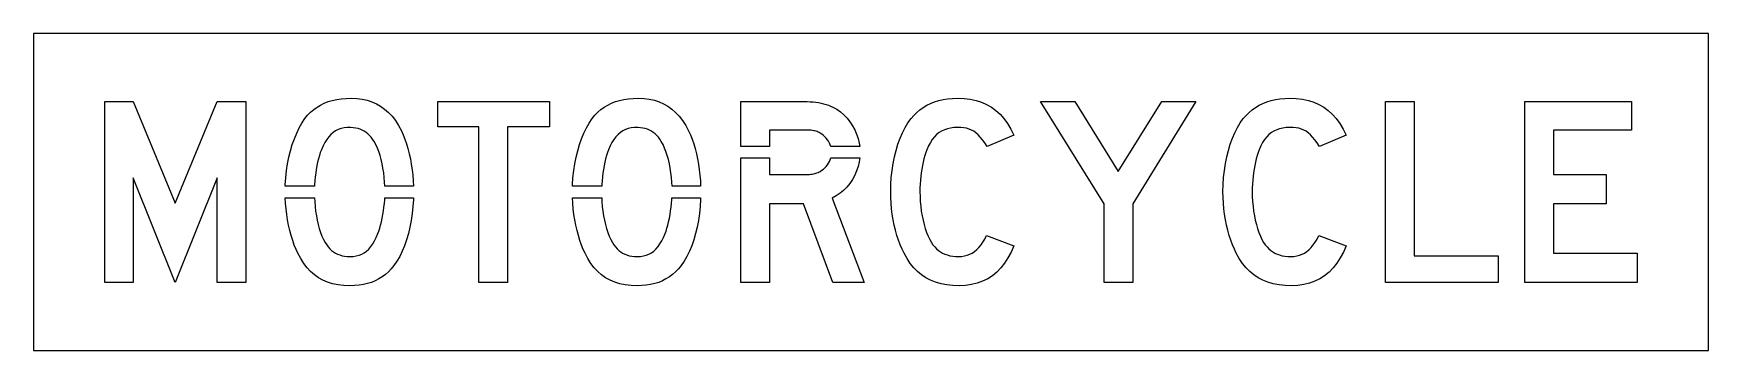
# Model space of a CAD drawing. Extents: x 0 to 74, y 0 to 14.
import ezdxf

# ---------------------------------------------------------------- set-up
doc = ezdxf.new("R2010")
doc.units = 0
doc.layers.add('CUT', color=7, linetype='Continuous')
doc.layers.add('OUTSIDE', color=1, linetype='Continuous')

msp = doc.modelspace()

# ---------------------------------------------------------------- linework, layer by layer
at = {"layer": 'CUT'}
for points in [[(15.4032, 8.2456), (15.3592, 8.4328), (15.3096, 8.612), (15.2536, 8.7824), (15.1912, 8.9424), (15.1232, 9.0928), (15.0488, 9.2312), (14.984, 9.332), (14.9168, 9.4216), (14.8472, 9.5016), (14.7728, 9.5728), (14.6952, 9.6344), (14.6136, 9.688), (14.5272, 9.7328), (14.4352, 9.7704), (14.3384, 9.8), (14.2352, 9.8232), (14.1256, 9.8392), (14.0096, 9.8488), (13.86, 9.8488), (13.7192, 9.8352), (13.5872, 9.8064), (13.4632, 9.7632), (13.3472, 9.7048), (13.2384, 9.6312), (13.136, 9.5432), (13.0408, 9.4392), (12.952, 9.32), (12.8688, 9.1848), (12.7912, 9.0336), (12.7184, 8.8664), (12.6712, 8.7424), (12.628, 8.6088), (12.588, 8.4664), (12.5512, 8.3168), (12.5192, 8.1608), (12.4904, 8), (12.4664, 7.8352), (12.4464, 7.6672), (12.4304, 7.4968), (12.4192, 7.3264), (12.416, 7.251), (11.1242, 7.251), (11.1256, 7.3128), (11.1464, 7.6328), (11.18, 7.9448), (11.2256, 8.248), (11.284, 8.5416), (11.3536, 8.8248), (11.4344, 9.096), (11.5264, 9.3544), (11.628, 9.5992), (11.7392, 9.8296), (11.86, 10.044), (11.9888, 10.2424), (12.112, 10.3896), (12.2424, 10.5232), (12.38, 10.6432), (12.5264, 10.7496), (12.6816, 10.8424), (12.8448, 10.9232), (13.0184, 10.9904), (13.2008, 11.0448), (13.3944, 11.0872), (13.5976, 11.1168), (13.812, 11.1344), (14.0384, 11.14), (14.284, 11.1312), (14.5184, 11.1024), (14.74, 11.0552), (14.9496, 10.9872), (15.1488, 10.9), (15.336, 10.7928), (15.5136, 10.6648), (15.6808, 10.5168), (15.8384, 10.3472), (15.9864, 10.156), (16.1248, 9.9432), (16.256, 9.7088), (16.3368, 9.5272), (16.412, 9.3336), (16.4808, 9.1296), (16.5432, 8.9152), (16.5992, 8.6928), (16.6488, 8.4632), (16.6904, 8.2264), (16.7256, 7.9848), (16.7528, 7.7392), (16.7728, 7.4896), (16.7842, 7.251), (15.5204, 7.251), (15.512, 7.4272), (15.4944, 7.6408), (15.4704, 7.8488), (15.44, 8.0504)], [(28.0912, 8.2456), (28.0472, 8.4328), (27.9976, 8.612), (27.9416, 8.7824), (27.8792, 8.9424), (27.8112, 9.0928), (27.7368, 9.2312), (27.672, 9.332), (27.6048, 9.4216), (27.5352, 9.5016), (27.4608, 9.5728), (27.3832, 9.6344), (27.3016, 9.688), (27.2152, 9.7328), (27.1232, 9.7704), (27.0264, 9.8), (26.9232, 9.8232), (26.8136, 9.8392), (26.6976, 9.8488), (26.548, 9.8488), (26.4072, 9.8352), (26.2752, 9.8064), (26.1512, 9.7632), (26.0352, 9.7048), (25.9264, 9.6312), (25.824, 9.5432), (25.7288, 9.4392), (25.64, 9.32), (25.5568, 9.1848), (25.4792, 9.0336), (25.4064, 8.8664), (25.3592, 8.7424), (25.316, 8.6088), (25.276, 8.4664), (25.2392, 8.3168), (25.2072, 8.1608), (25.1784, 8), (25.1544, 7.8352), (25.1344, 7.6672), (25.1184, 7.4968), (25.1072, 7.3264), (25.104, 7.251), (23.8122, 7.251), (23.8136, 7.3128), (23.8344, 7.6328), (23.868, 7.9448), (23.9136, 8.248), (23.972, 8.5416), (24.0416, 8.8248), (24.1224, 9.096), (24.2144, 9.3544), (24.316, 9.5992), (24.4272, 9.8296), (24.548, 10.044), (24.6768, 10.2424), (24.8, 10.3896), (24.9304, 10.5232), (25.068, 10.6432), (25.2144, 10.7496), (25.3696, 10.8424), (25.5328, 10.9232), (25.7064, 10.9904), (25.8888, 11.0448), (26.0824, 11.0872), (26.2856, 11.1168), (26.5, 11.1344), (26.7264, 11.14), (26.972, 11.1312), (27.2064, 11.1024), (27.428, 11.0552), (27.6376, 10.9872), (27.8368, 10.9), (28.024, 10.7928), (28.2016, 10.6648), (28.3688, 10.5168), (28.5264, 10.3472), (28.6744, 10.156), (28.8128, 9.9432), (28.944, 9.7088), (29.0248, 9.5272), (29.1, 9.3336), (29.1688, 9.1296), (29.2312, 8.9152), (29.2872, 8.6928), (29.3368, 8.4632), (29.3784, 8.2264), (29.4136, 7.9848), (29.4408, 7.7392), (29.4608, 7.4896), (29.4722, 7.251), (28.2084, 7.251), (28.2, 7.4272), (28.1824, 7.6408), (28.1584, 7.8488), (28.128, 8.0504)], [(42.5544, 3.4616), (42.3608, 3.3016), (42.1544, 3.1664), (41.9328, 3.056), (41.6968, 2.9704), (41.4472, 2.9088), (41.1816, 2.872), (40.9016, 2.86), (40.6152, 2.8688), (40.3464, 2.8976), (40.0936, 2.9448), (39.8568, 3.0128), (39.6352, 3.1), (39.428, 3.2072), (39.2344, 3.3352), (39.0552, 3.4832), (38.888, 3.6528), (38.7336, 3.844), (38.5912, 4.0568), (38.4592, 4.2912), (38.3712, 4.4728), (38.2888, 4.6664), (38.2136, 4.8704), (38.1448, 5.0848), (38.0824, 5.3072), (38.028, 5.5368), (37.9808, 5.7736), (37.9416, 6.0152), (37.9104, 6.2608), (37.888, 6.5104), (37.8744, 6.7616), (37.8696, 7.0144), (37.8768, 7.3296), (37.8976, 7.6432), (37.9312, 7.9528), (37.9784, 8.2568), (38.0376, 8.552), (38.1088, 8.8384), (38.1912, 9.1128), (38.2856, 9.3744), (38.3912, 9.6192), (38.5064, 9.8472), (38.6328, 10.0552), (38.768, 10.2424), (38.892, 10.384), (39.0232, 10.5136), (39.1632, 10.6312), (39.312, 10.7368), (39.4688, 10.8304), (39.6352, 10.912), (39.8096, 10.9816), (39.9928, 11.0384), (40.1856, 11.0832), (40.3864, 11.1144), (40.5976, 11.1336), (40.8176, 11.14), (41.1096, 11.1296), (41.3848, 11.0976), (41.6416, 11.044), (41.8832, 10.968), (42.1088, 10.8688), (42.3192, 10.7472), (42.516, 10.6024), (42.6992, 10.4336), (42.8696, 10.24), (43.0288, 10.0224), (43.1776, 9.78), (43.3152, 9.512), (42.1368, 9.0072), (42.028, 9.1648), (41.9256, 9.3032), (41.828, 9.4232), (41.732, 9.5248), (41.6368, 9.6104), (41.54, 9.6808), (41.44, 9.7368), (41.3344, 9.7808), (41.2208, 9.812), (41.0984, 9.8336), (40.9648, 9.8456), (40.8176, 9.8488), (40.6608, 9.8432), (40.5128, 9.8248), (40.3736, 9.7944), (40.2432, 9.7504), (40.1208, 9.6928), (40.0072, 9.6208), (39.9, 9.5344), (39.8008, 9.4336), (39.708, 9.316), (39.6224, 9.1832), (39.5432, 9.0336), (39.4696, 8.8664), (39.4224, 8.7432), (39.3792, 8.6104), (39.3392, 8.4704), (39.3024, 8.324), (39.2704, 8.1712), (39.2416, 8.0144), (39.2176, 7.8528), (39.1976, 7.688), (39.1816, 7.5208), (39.1704, 7.352), (39.1632, 7.1832), (39.1608, 7.0144), (39.1656, 6.7968), (39.1768, 6.5808), (39.1968, 6.3672), (39.2232, 6.1576), (39.2576, 5.9528), (39.2984, 5.7544), (39.3448, 5.564), (39.3984, 5.3816), (39.4576, 5.2104), (39.5216, 5.0496), (39.592, 4.9024), (39.6664, 4.7688), (39.7384, 4.668), (39.8144, 4.5768), (39.8944, 4.4944), (39.9792, 4.4208), (40.0696, 4.3568), (40.1648, 4.3016), (40.2656, 4.2552), (40.3736, 4.2176), (40.4872, 4.188), (40.6088, 4.1672), (40.7368, 4.1552), (40.8736, 4.1512), (41.004, 4.1568), (41.1288, 4.1744), (41.248, 4.2048), (41.3624, 4.2472), (41.4712, 4.3032), (41.5752, 4.372), (41.6744, 4.4544), (41.7696, 4.5504), (41.86, 4.66), (41.9472, 4.7848), (42.0296, 4.9232), (42.1088, 5.0768), (43.3152, 4.628), (43.1896, 4.3456), (43.0512, 4.088), (42.8992, 3.8544), (42.7336, 3.6456)], [(57.2352, 3.4616), (57.0416, 3.3016), (56.8352, 3.1664), (56.6136, 3.056), (56.3776, 2.9704), (56.128, 2.9088), (55.8624, 2.872), (55.5824, 2.86), (55.296, 2.8688), (55.0272, 2.8976), (54.7744, 2.9448), (54.5376, 3.0128), (54.316, 3.1), (54.1088, 3.2072), (53.9152, 3.3352), (53.736, 3.4832), (53.5688, 3.6528), (53.4144, 3.844), (53.272, 4.0568), (53.14, 4.2912), (53.052, 4.4728), (52.9696, 4.6664), (52.8944, 4.8704), (52.8256, 5.0848), (52.7632, 5.3072), (52.7088, 5.5368), (52.6616, 5.7736), (52.6224, 6.0152), (52.5912, 6.2608), (52.5688, 6.5104), (52.5552, 6.7616), (52.5504, 7.0144), (52.5576, 7.3296), (52.5784, 7.6432), (52.612, 7.9528), (52.6592, 8.2568), (52.7184, 8.552), (52.7896, 8.8384), (52.872, 9.1128), (52.9664, 9.3744), (53.072, 9.6192), (53.1872, 9.8472), (53.3136, 10.0552), (53.4488, 10.2424), (53.5728, 10.384), (53.704, 10.5136), (53.844, 10.6312), (53.9928, 10.7368), (54.1496, 10.8304), (54.316, 10.912), (54.4904, 10.9816), (54.6736, 11.0384), (54.8664, 11.0832), (55.0672, 11.1144), (55.2784, 11.1336), (55.4984, 11.14), (55.7904, 11.1296), (56.0656, 11.0976), (56.3224, 11.044), (56.564, 10.968), (56.7896, 10.8688), (57, 10.7472), (57.1968, 10.6024), (57.38, 10.4336), (57.5504, 10.24), (57.7096, 10.0224), (57.8584, 9.78), (57.996, 9.512), (56.8176, 9.0072), (56.7088, 9.1648), (56.6064, 9.3032), (56.5088, 9.4232), (56.4128, 9.5248), (56.3176, 9.6104), (56.2208, 9.6808), (56.1208, 9.7368), (56.0152, 9.7808), (55.9016, 9.812), (55.7792, 9.8336), (55.6456, 9.8456), (55.4984, 9.8488), (55.3416, 9.8432), (55.1936, 9.8248), (55.0544, 9.7944), (54.924, 9.7504), (54.8016, 9.6928), (54.688, 9.6208), (54.5808, 9.5344), (54.4816, 9.4336), (54.3888, 9.316), (54.3032, 9.1832), (54.224, 9.0336), (54.1504, 8.8664), (54.1032, 8.7432), (54.06, 8.6104), (54.02, 8.4704), (53.9832, 8.324), (53.9512, 8.1712), (53.9224, 8.0144), (53.8984, 7.8528), (53.8784, 7.688), (53.8624, 7.5208), (53.8512, 7.352), (53.844, 7.1832), (53.8416, 7.0144), (53.8464, 6.7968), (53.8576, 6.5808), (53.8776, 6.3672), (53.904, 6.1576), (53.9384, 5.9528), (53.9792, 5.7544), (54.0256, 5.564), (54.0792, 5.3816), (54.1384, 5.2104), (54.2024, 5.0496), (54.2728, 4.9024), (54.3472, 4.7688), (54.4192, 4.668), (54.4952, 4.5768), (54.5752, 4.4944), (54.66, 4.4208), (54.7504, 4.3568), (54.8456, 4.3016), (54.9464, 4.2552), (55.0544, 4.2176), (55.168, 4.188), (55.2896, 4.1672), (55.4176, 4.1552), (55.5544, 4.1512), (55.6848, 4.1568), (55.8096, 4.1744), (55.9288, 4.2048), (56.0432, 4.2472), (56.152, 4.3032), (56.256, 4.372), (56.3552, 4.4544), (56.4504, 4.5504), (56.5408, 4.66), (56.628, 4.7848), (56.7104, 4.9232), (56.7896, 5.0768), (57.996, 4.628), (57.8704, 4.3456), (57.732, 4.088), (57.58, 3.8544), (57.4144, 3.6456)], [(4.4104, 3), (3.1472, 3), (3.1472, 11), (4.4104, 11), (6.2632, 6.5088), (8.116, 11), (9.3784, 11), (9.3784, 3), (8.116, 3), (8.116, 7.6312), (6.2632, 3), (4.4104, 7.6312)], [(19.68, 9.8768), (17.856, 9.8768), (17.856, 11), (22.796, 11), (22.796, 9.8768), (20.9432, 9.8768), (20.9432, 3), (19.68, 3)], [(35.076, 9.3104), (35.0224, 9.3784), (34.9632, 9.4416), (34.8992, 9.4992), (34.8288, 9.5512), (34.7544, 9.5968), (34.7064, 9.6232), (34.6616, 9.6456), (34.6168, 9.6656), (34.5712, 9.6824), (34.524, 9.6968), (34.4736, 9.7088), (34.4184, 9.7184), (34.3576, 9.7256), (34.2888, 9.7304), (34.2112, 9.7344), (34.1232, 9.736), (34.0248, 9.7368), (32.5088, 9.7368), (32.5088, 9.0054), (31.2456, 9.0054), (31.2456, 11), (33.884, 11), (34.0344, 10.9984), (34.1776, 10.9952), (34.3128, 10.988), (34.4424, 10.9784), (34.5656, 10.9648), (34.684, 10.9472), (34.7976, 10.9256), (34.9072, 10.9), (35.0128, 10.8696), (35.116, 10.8344), (35.2168, 10.7936), (35.316, 10.7472), (35.4872, 10.6528), (35.6488, 10.5392), (35.8008, 10.408), (35.9408, 10.2616), (36.068, 10.1016), (36.1824, 9.9296), (36.2816, 9.748), (36.3656, 9.5584), (36.4328, 9.3616), (36.4824, 9.1616), (36.5058, 9.0054), (35.2235, 9.0054), (35.1976, 9.0848), (35.1632, 9.1632), (35.1224, 9.2384)], [(44.4944, 11), (46.0104, 11), (47.9192, 7.912), (49.856, 11), (51.344, 11), (48.5648, 6.4808), (48.5648, 3), (47.3016, 3), (47.3016, 6.4808)], [(64.7056, 4.1792), (64.7056, 3), (59.7368, 3), (59.7368, 11), (61, 11), (61, 4.1792)], [(67.1472, 9.7368), (67.1472, 7.772), (69.4768, 7.772), (69.4768, 6.4808), (67.1472, 6.4808), (67.1472, 4.2912), (70.8528, 4.2912), (70.8528, 3), (65.884, 3), (65.884, 11), (70.6, 11), (70.6, 9.7368)], [(32.5088, 7.772), (34.0248, 7.772), (34.1176, 7.7728), (34.2016, 7.7744), (34.2768, 7.7784), (34.3448, 7.7832), (34.4064, 7.7904), (34.4632, 7.8), (34.516, 7.812), (34.5648, 7.8256), (34.6128, 7.8432), (34.6592, 7.8632), (34.7064, 7.8856), (34.7544, 7.912), (34.8288, 7.9576), (34.8992, 8.0096), (34.9632, 8.0672), (35.0224, 8.1304), (35.076, 8.1984), (35.1224, 8.2704), (35.1632, 8.3456), (35.1976, 8.424), (35.2238, 8.5034), (36.5067, 8.5034), (36.4816, 8.336), (36.4328, 8.1304), (36.3648, 7.9312), (36.28, 7.7384), (36.1792, 7.5544), (36.0624, 7.3808), (35.932, 7.22), (35.7888, 7.0728), (35.6328, 6.9416), (35.4656, 6.828), (35.288, 6.7336), (36.6912, 3), (35.316, 3), (34.0248, 6.4808), (32.5088, 6.4808), (32.5088, 3), (31.2456, 3), (31.2456, 8.5034), (32.5088, 8.5034)], [(16.4848, 4.8872), (16.3936, 4.6256), (16.2912, 4.3808), (16.1784, 4.1528), (16.0536, 3.9448), (15.9184, 3.7576), (15.8024, 3.6104), (15.6776, 3.4768), (15.5448, 3.3568), (15.404, 3.2504), (15.2552, 3.1576), (15.0976, 3.0768), (14.932, 3.0096), (14.7584, 2.9552), (14.5768, 2.9128), (14.3864, 2.8832), (14.188, 2.8656), (13.9816, 2.86), (13.7096, 2.8688), (13.4544, 2.8976), (13.216, 2.9448), (12.992, 3.0128), (12.7832, 3.1), (12.5888, 3.2072), (12.408, 3.3352), (12.2392, 3.4832), (12.0832, 3.6528), (11.9384, 3.844), (11.804, 4.0568), (11.68, 4.2912), (11.5984, 4.4672), (11.5216, 4.6584), (11.4504, 4.8624), (11.3848, 5.0768), (11.3256, 5.3016), (11.2728, 5.5336), (11.228, 5.7712), (11.1896, 6.0128), (11.1592, 6.2568), (11.1368, 6.5016), (11.1232, 6.7456), (11.1231, 6.749), (12.4149, 6.749), (12.424, 6.564), (12.4408, 6.3552), (12.4648, 6.1488), (12.496, 5.9472), (12.5328, 5.7512), (12.576, 5.5616), (12.6264, 5.3808), (12.6824, 5.2096), (12.7448, 5.0496), (12.8128, 4.9024), (12.8872, 4.7688), (12.952, 4.668), (13.0208, 4.5768), (13.0936, 4.4944), (13.1712, 4.4208), (13.2528, 4.3568), (13.34, 4.3016), (13.432, 4.2552), (13.5296, 4.2176), (13.6336, 4.188), (13.7432, 4.1672), (13.8592, 4.1552), (13.9816, 4.1512), (14.1248, 4.1576), (14.2584, 4.1768), (14.384, 4.2104), (14.5016, 4.2568), (14.612, 4.3176), (14.7152, 4.3928), (14.812, 4.4824), (14.9032, 4.5872), (14.9888, 4.7072), (15.0688, 4.8432), (15.1448, 4.9944), (15.2168, 5.1616), (15.2584, 5.2736), (15.2984, 5.4), (15.336, 5.5376), (15.372, 5.684), (15.4048, 5.8392), (15.4344, 6), (15.4608, 6.1648), (15.4832, 6.332), (15.5016, 6.4992), (15.5144, 6.6656), (15.5189, 6.749), (16.784, 6.749), (16.7824, 6.6704), (16.7632, 6.3568), (16.732, 6.0472), (16.688, 5.7432), (16.632, 5.448), (16.564, 5.1616)], [(29.0816, 4.6256), (28.9792, 4.3808), (28.8664, 4.1528), (28.7416, 3.9448), (28.6064, 3.7576), (28.4904, 3.6104), (28.3656, 3.4768), (28.2328, 3.3568), (28.092, 3.2504), (27.9432, 3.1576), (27.7856, 3.0768), (27.62, 3.0096), (27.4464, 2.9552), (27.2648, 2.9128), (27.0744, 2.8832), (26.876, 2.8656), (26.6696, 2.86), (26.3976, 2.8688), (26.1424, 2.8976), (25.904, 2.9448), (25.68, 3.0128), (25.4712, 3.1), (25.2768, 3.2072), (25.096, 3.3352), (24.9272, 3.4832), (24.7712, 3.6528), (24.6264, 3.844), (24.492, 4.0568), (24.368, 4.2912), (24.2864, 4.4672), (24.2096, 4.6584), (24.1384, 4.8624), (24.0728, 5.0768), (24.0136, 5.3016), (23.9608, 5.5336), (23.916, 5.7712), (23.8776, 6.0128), (23.8472, 6.2568), (23.8248, 6.5016), (23.8112, 6.7456), (23.8111, 6.749), (25.1029, 6.749), (25.112, 6.564), (25.1288, 6.3552), (25.1528, 6.1488), (25.184, 5.9472), (25.2208, 5.7512), (25.264, 5.5616), (25.3144, 5.3808), (25.3704, 5.2096), (25.4328, 5.0496), (25.5008, 4.9024), (25.5752, 4.7688), (25.64, 4.668), (25.7088, 4.5768), (25.7816, 4.4944), (25.8592, 4.4208), (25.9408, 4.3568), (26.028, 4.3016), (26.12, 4.2552), (26.2176, 4.2176), (26.3216, 4.188), (26.4312, 4.1672), (26.5472, 4.1552), (26.6696, 4.1512), (26.8128, 4.1576), (26.9464, 4.1768), (27.072, 4.2104), (27.1896, 4.2568), (27.3, 4.3176), (27.4032, 4.3928), (27.5, 4.4824), (27.5912, 4.5872), (27.6768, 4.7072), (27.7568, 4.8432), (27.8328, 4.9944), (27.9048, 5.1616), (27.9464, 5.2736), (27.9864, 5.4), (28.024, 5.5376), (28.06, 5.684), (28.0928, 5.8392), (28.1224, 6), (28.1488, 6.1648), (28.1712, 6.332), (28.1896, 6.4992), (28.2024, 6.6656), (28.2069, 6.749), (29.472, 6.749), (29.4704, 6.6704), (29.4512, 6.3568), (29.42, 6.0472), (29.376, 5.7432), (29.32, 5.448), (29.252, 5.1616), (29.1728, 4.8872)]]:
    msp.add_lwpolyline(points, close=True, dxfattribs=at)
at = {"layer": 'OUTSIDE'}
msp.add_lwpolyline([(0, 0), (74, 0), (74, 14), (0, 14)], close=True, dxfattribs=at)

doc.saveas('drawing.dxf')
